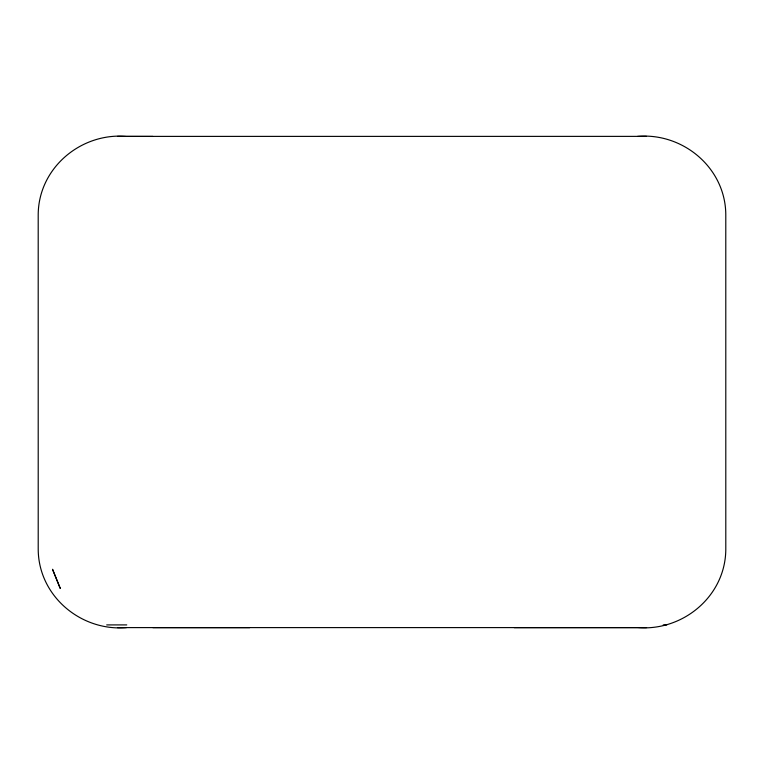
<?xml version="1.0" encoding="UTF-8"?>
<svg xmlns="http://www.w3.org/2000/svg" width="764" height="764" viewBox="0 0 764 764"><rect width="100%" height="100%" fill="white"/><g stroke="black" fill="none" stroke-linecap="round" stroke-linejoin="round"><path stroke-width="1.15" d="M514.22 627.655L637.51 627.607C683.312 631.398 725.743 595.824 725.8 549.01L725.79 214.97C725.724 168.233 683.331 132.478 637.529 136.374L126.49 136.393C80.678 132.478 38.267 168.233 38.2 214.99L38.21 549.029C38.276 595.767 80.669 631.522 126.471 627.626M637.501 136.403L646.525 136.393M663.219 624.923L666.752 624.914M117.475 627.607L646.583 627.597M152.867 136.431L117.455 136.403M106.693 624.914L126.757 624.904M152.876 627.645L249.685 627.664M52.554 569.352L60.203 588.299L52.554 569.352"/></g></svg>
